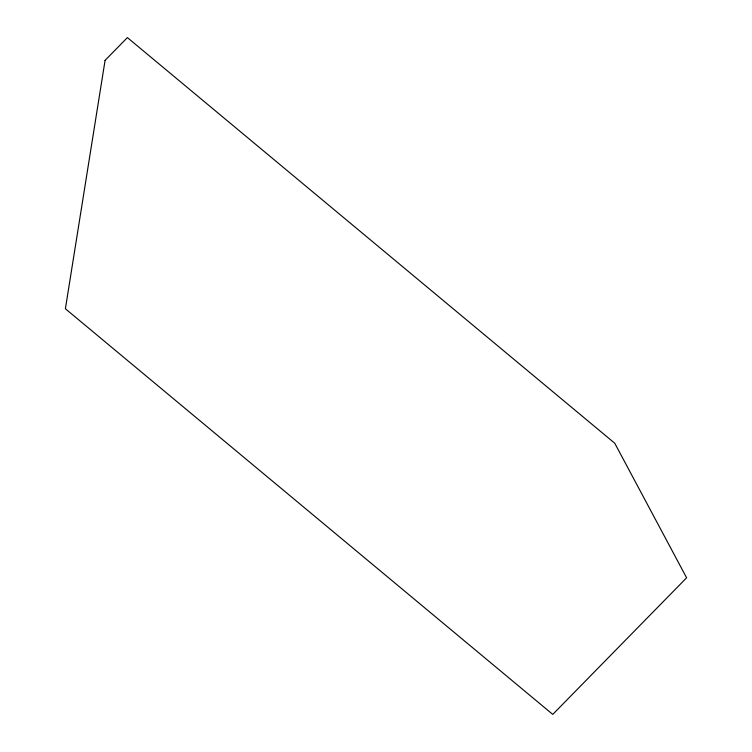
<?xml version="1.0" encoding="UTF-8"?>
<svg xmlns="http://www.w3.org/2000/svg" width="752" height="752" viewBox="0 0 752 752"><rect width="100%" height="100%" fill="white"/><g stroke="black" fill="none" stroke-linecap="round" stroke-linejoin="round"><path stroke-width="1.13" d="M105.083 60.367L65.386 308.762L552.758 714.4L686.614 577.79L614.76 443.238L127.389 37.6L105.083 60.367"/></g></svg>
